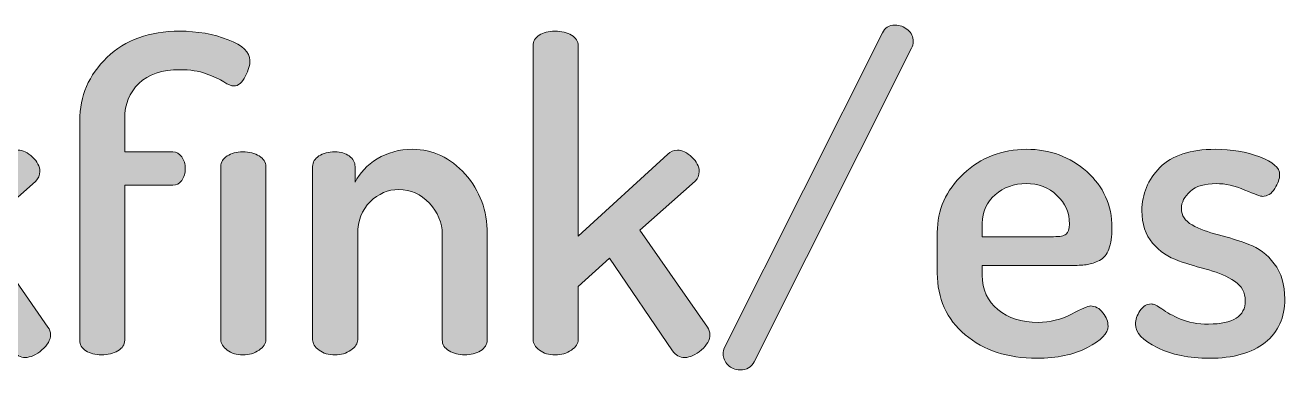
# Model space of a CAD drawing. Header units: inches. Extents: x 407.8 to 484.6, y -319.6 to -305.3.
# Drawn here: x 433.57 to 446, y -318.83 to -315.42 of the extents above; entities that cross this region are included whole.
import ezdxf

# ---------------------------------------------------------------- set-up
doc = ezdxf.new("R2010")
doc.units = ezdxf.units.IN
doc.header["$MEASUREMENT"] = 0
doc.layers.add('Layer 1', color=7, linetype='Continuous')

msp = doc.modelspace()

# ---------------------------------------------------------------- hatches: boundary and pattern name
at = {"layer": 'Layer 1', "true_color": 0xffffff}
h = msp.add_hatch(color=7, dxfattribs=at)
h.dxf.hatch_style = 2
edge = h.paths.add_edge_path()
edge.add_spline(control_points=[(440.46, -318.675), (440.46, -318.652), (440.465, -318.631), (440.473, -318.611), (440.473, -318.611), (442.031, -315.5), (442.031, -315.5), (442.054, -315.449), (442.096, -315.424), (442.158, -315.424), (442.203, -315.424), (442.244, -315.439), (442.281, -315.47), (442.317, -315.501), (442.336, -315.539), (442.336, -315.585), (442.336, -315.61), (442.33, -315.633), (442.319, -315.652), (442.319, -315.652), (440.765, -318.751), (440.765, -318.751), (440.74, -318.805), (440.693, -318.832), (440.625, -318.832), (440.578, -318.832), (440.538, -318.815), (440.507, -318.783), (440.476, -318.75), (440.46, -318.714), (440.46, -318.675)], knot_values=[0, 0, 0, 0, 1, 1, 1, 2, 2, 2, 3, 3, 3, 4, 4, 4, 5, 5, 5, 6, 6, 6, 7, 7, 7, 8, 8, 8, 9, 9, 9, 10, 10, 10, 10], degree=3, periodic=1)
h = msp.add_hatch(color=7, dxfattribs=at)
h.dxf.hatch_style = 2
edge = h.paths.add_edge_path()
edge.add_spline(control_points=[(432.079, -318.535), (432.079, -318.535), (432.079, -315.627), (432.079, -315.627), (432.079, -315.585), (432.099, -315.55), (432.138, -315.523), (432.178, -315.496), (432.23, -315.483), (432.295, -315.483), (432.359, -315.483), (432.414, -315.496), (432.458, -315.523), (432.501, -315.55), (432.523, -315.585), (432.523, -315.627), (432.523, -315.627), (432.523, -317.511), (432.523, -317.511), (432.523, -317.511), (433.408, -316.698), (433.408, -316.698), (433.433, -316.672), (433.464, -316.66), (433.501, -316.66), (433.549, -316.66), (433.597, -316.682), (433.645, -316.728), (433.693, -316.773), (433.717, -316.821), (433.717, -316.871), (433.717, -316.908), (433.704, -316.939), (433.679, -316.965), (433.679, -316.965), (433.133, -317.451), (433.133, -317.451), (433.133, -317.451), (433.797, -318.408), (433.797, -318.408), (433.814, -318.434), (433.823, -318.459), (433.823, -318.484), (433.823, -318.535), (433.795, -318.585), (433.738, -318.635), (433.682, -318.684), (433.627, -318.709), (433.573, -318.709), (433.525, -318.709), (433.486, -318.688), (433.455, -318.645), (433.455, -318.645), (432.832, -317.727), (432.832, -317.727), (432.832, -317.727), (432.523, -318.006), (432.523, -318.006), (432.523, -318.006), (432.523, -318.535), (432.523, -318.535), (432.523, -318.572), (432.501, -318.606), (432.456, -318.637), (432.41, -318.668), (432.357, -318.683), (432.295, -318.683), (432.233, -318.683), (432.181, -318.668), (432.14, -318.637), (432.099, -318.606), (432.079, -318.572), (432.079, -318.535)], knot_values=[0, 0, 0, 0, 1, 1, 1, 2, 2, 2, 3, 3, 3, 4, 4, 4, 5, 5, 5, 6, 6, 6, 7, 7, 7, 8, 8, 8, 9, 9, 9, 10, 10, 10, 11, 11, 11, 12, 12, 12, 13, 13, 13, 14, 14, 14, 15, 15, 15, 16, 16, 16, 17, 17, 17, 18, 18, 18, 19, 19, 19, 20, 20, 20, 21, 21, 21, 22, 22, 22, 23, 23, 23, 24, 24, 24, 24], degree=3, periodic=1)
h = msp.add_hatch(color=7, dxfattribs=at)
h.dxf.hatch_style = 2
edge = h.paths.add_edge_path()
edge.add_spline(control_points=[(434.111, -318.539), (434.111, -318.539), (434.111, -316.368), (434.111, -316.368), (434.111, -316.125), (434.2, -315.917), (434.38, -315.743), (434.559, -315.57), (434.798, -315.483), (435.097, -315.483), (435.272, -315.483), (435.431, -315.511), (435.575, -315.568), (435.719, -315.624), (435.791, -315.692), (435.791, -315.771), (435.791, -315.813), (435.776, -315.866), (435.745, -315.93), (435.714, -315.993), (435.676, -316.025), (435.63, -316.025), (435.608, -316.025), (435.575, -316.012), (435.533, -315.985), (435.491, -315.958), (435.433, -315.931), (435.359, -315.904), (435.286, -315.877), (435.2, -315.864), (435.101, -315.864), (434.923, -315.864), (434.788, -315.909), (434.695, -315.999), (434.602, -316.09), (434.555, -316.206), (434.555, -316.347), (434.555, -316.347), (434.555, -316.677), (434.555, -316.677), (434.555, -316.677), (435.029, -316.677), (435.029, -316.677), (435.066, -316.677), (435.096, -316.693), (435.118, -316.726), (435.141, -316.758), (435.152, -316.797), (435.152, -316.842), (435.152, -316.887), (435.141, -316.926), (435.118, -316.958), (435.096, -316.991), (435.066, -317.007), (435.029, -317.007), (435.029, -317.007), (434.555, -317.007), (434.555, -317.007), (434.555, -317.007), (434.555, -318.539), (434.555, -318.539), (434.555, -318.582), (434.532, -318.616), (434.488, -318.643), (434.442, -318.67), (434.389, -318.683), (434.327, -318.683), (434.264, -318.683), (434.213, -318.67), (434.172, -318.643), (434.131, -318.616), (434.111, -318.582), (434.111, -318.539)], knot_values=[0, 0, 0, 0, 1, 1, 1, 2, 2, 2, 3, 3, 3, 4, 4, 4, 5, 5, 5, 6, 6, 6, 7, 7, 7, 8, 8, 8, 9, 9, 9, 10, 10, 10, 11, 11, 11, 12, 12, 12, 13, 13, 13, 14, 14, 14, 15, 15, 15, 16, 16, 16, 17, 17, 17, 18, 18, 18, 19, 19, 19, 20, 20, 20, 21, 21, 21, 22, 22, 22, 23, 23, 23, 24, 24, 24, 24], degree=3, periodic=1)
edge = h.paths.add_edge_path()
edge.add_spline(control_points=[(435.503, -318.535), (435.503, -318.535), (435.503, -316.821), (435.503, -316.821), (435.503, -316.778), (435.524, -316.744), (435.565, -316.717), (435.606, -316.69), (435.657, -316.677), (435.719, -316.677), (435.784, -316.677), (435.839, -316.69), (435.882, -316.717), (435.926, -316.744), (435.948, -316.778), (435.948, -316.821), (435.948, -316.821), (435.948, -318.535), (435.948, -318.535), (435.948, -318.572), (435.925, -318.606), (435.88, -318.637), (435.835, -318.668), (435.781, -318.683), (435.719, -318.683), (435.66, -318.683), (435.609, -318.668), (435.567, -318.637), (435.525, -318.606), (435.503, -318.572), (435.503, -318.535)], knot_values=[0, 0, 0, 0, 1, 1, 1, 2, 2, 2, 3, 3, 3, 4, 4, 4, 5, 5, 5, 6, 6, 6, 7, 7, 7, 8, 8, 8, 9, 9, 9, 10, 10, 10, 10], degree=3, periodic=1)
h = msp.add_hatch(color=7, dxfattribs=at)
h.dxf.hatch_style = 2
edge = h.paths.add_edge_path()
edge.add_spline(control_points=[(438.585, -318.535), (438.585, -318.535), (438.585, -315.627), (438.585, -315.627), (438.585, -315.585), (438.605, -315.55), (438.644, -315.523), (438.684, -315.496), (438.736, -315.483), (438.801, -315.483), (438.866, -315.483), (438.92, -315.496), (438.964, -315.523), (439.008, -315.55), (439.03, -315.585), (439.03, -315.627), (439.03, -315.627), (439.03, -317.511), (439.03, -317.511), (439.03, -317.511), (439.914, -316.698), (439.914, -316.698), (439.94, -316.672), (439.971, -316.66), (440.008, -316.66), (440.055, -316.66), (440.104, -316.682), (440.151, -316.728), (440.199, -316.773), (440.223, -316.821), (440.223, -316.871), (440.223, -316.908), (440.211, -316.939), (440.185, -316.965), (440.185, -316.965), (439.639, -317.451), (439.639, -317.451), (439.639, -317.451), (440.304, -318.408), (440.304, -318.408), (440.321, -318.434), (440.329, -318.459), (440.329, -318.484), (440.329, -318.535), (440.301, -318.585), (440.245, -318.635), (440.188, -318.684), (440.133, -318.709), (440.08, -318.709), (440.032, -318.709), (439.992, -318.688), (439.961, -318.645), (439.961, -318.645), (439.339, -317.727), (439.339, -317.727), (439.339, -317.727), (439.03, -318.006), (439.03, -318.006), (439.03, -318.006), (439.03, -318.535), (439.03, -318.535), (439.03, -318.572), (439.007, -318.606), (438.962, -318.637), (438.917, -318.668), (438.863, -318.683), (438.801, -318.683), (438.739, -318.683), (438.687, -318.668), (438.647, -318.637), (438.606, -318.606), (438.585, -318.572), (438.585, -318.535)], knot_values=[0, 0, 0, 0, 1, 1, 1, 2, 2, 2, 3, 3, 3, 4, 4, 4, 5, 5, 5, 6, 6, 6, 7, 7, 7, 8, 8, 8, 9, 9, 9, 10, 10, 10, 11, 11, 11, 12, 12, 12, 13, 13, 13, 14, 14, 14, 15, 15, 15, 16, 16, 16, 17, 17, 17, 18, 18, 18, 19, 19, 19, 20, 20, 20, 21, 21, 21, 22, 22, 22, 23, 23, 23, 24, 24, 24, 24], degree=3, periodic=1)
h = msp.add_hatch(color=7, dxfattribs=at)
h.dxf.hatch_style = 2
edge = h.paths.add_edge_path()
edge.add_spline(control_points=[(436.409, -318.535), (436.409, -318.535), (436.409, -316.821), (436.409, -316.821), (436.409, -316.778), (436.43, -316.744), (436.471, -316.717), (436.512, -316.69), (436.565, -316.677), (436.63, -316.677), (436.686, -316.677), (436.733, -316.69), (436.771, -316.717), (436.809, -316.745), (436.828, -316.78), (436.828, -316.822), (436.828, -316.822), (436.828, -316.977), (436.828, -316.977), (436.874, -316.885), (436.946, -316.808), (437.046, -316.746), (437.147, -316.683), (437.263, -316.651), (437.396, -316.651), (437.596, -316.651), (437.769, -316.733), (437.914, -316.897), (438.06, -317.061), (438.132, -317.257), (438.132, -317.485), (438.132, -317.485), (438.132, -318.535), (438.132, -318.535), (438.132, -318.58), (438.11, -318.616), (438.067, -318.643), (438.023, -318.67), (437.97, -318.683), (437.908, -318.683), (437.851, -318.683), (437.801, -318.67), (437.756, -318.643), (437.71, -318.617), (437.688, -318.581), (437.688, -318.536), (437.688, -318.536), (437.688, -317.488), (437.688, -317.488), (437.688, -317.376), (437.645, -317.275), (437.561, -317.184), (437.476, -317.094), (437.376, -317.049), (437.26, -317.049), (437.153, -317.049), (437.058, -317.09), (436.977, -317.17), (436.895, -317.25), (436.854, -317.356), (436.854, -317.488), (436.854, -317.488), (436.854, -318.536), (436.854, -318.536), (436.854, -318.572), (436.831, -318.606), (436.786, -318.637), (436.741, -318.668), (436.689, -318.683), (436.63, -318.683), (436.567, -318.683), (436.515, -318.668), (436.473, -318.637), (436.431, -318.606), (436.409, -318.572), (436.409, -318.535)], knot_values=[0, 0, 0, 0, 1, 1, 1, 2, 2, 2, 3, 3, 3, 4, 4, 4, 5, 5, 5, 6, 6, 6, 7, 7, 7, 8, 8, 8, 9, 9, 9, 10, 10, 10, 11, 11, 11, 12, 12, 12, 13, 13, 13, 14, 14, 14, 15, 15, 15, 16, 16, 16, 17, 17, 17, 18, 18, 18, 19, 19, 19, 20, 20, 20, 21, 21, 21, 22, 22, 22, 23, 23, 23, 24, 24, 24, 25, 25, 25, 25], degree=3, periodic=1)
h = msp.add_hatch(color=7, dxfattribs=at)
h.dxf.hatch_style = 2
edge = h.paths.add_edge_path()
edge.add_spline(control_points=[(442.573, -317.875), (442.573, -317.875), (442.573, -317.473), (442.573, -317.473), (442.573, -317.25), (442.659, -317.057), (442.831, -316.895), (443.003, -316.733), (443.211, -316.651), (443.453, -316.651), (443.685, -316.651), (443.883, -316.725), (444.048, -316.872), (444.213, -317.019), (444.296, -317.204), (444.296, -317.427), (444.296, -317.514), (444.286, -317.584), (444.266, -317.637), (444.246, -317.69), (444.215, -317.727), (444.173, -317.749), (444.131, -317.771), (444.091, -317.784), (444.055, -317.79), (444.018, -317.796), (443.97, -317.799), (443.911, -317.799), (443.911, -317.799), (443.017, -317.799), (443.017, -317.799), (443.017, -317.799), (443.017, -317.897), (443.017, -317.897), (443.017, -318.039), (443.068, -318.152), (443.17, -318.236), (443.271, -318.32), (443.404, -318.362), (443.568, -318.362), (443.683, -318.362), (443.793, -318.335), (443.896, -318.281), (443.999, -318.227), (444.062, -318.2), (444.084, -318.2), (444.132, -318.2), (444.173, -318.222), (444.207, -318.268), (444.241, -318.313), (444.258, -318.357), (444.258, -318.399), (444.258, -318.469), (444.19, -318.539), (444.055, -318.611), (443.919, -318.682), (443.753, -318.717), (443.555, -318.717), (443.267, -318.717), (443.032, -318.64), (442.848, -318.484), (442.665, -318.329), (442.573, -318.126), (442.573, -317.875)], knot_values=[0, 0, 0, 0, 1, 1, 1, 2, 2, 2, 3, 3, 3, 4, 4, 4, 5, 5, 5, 6, 6, 6, 7, 7, 7, 8, 8, 8, 9, 9, 9, 10, 10, 10, 11, 11, 11, 12, 12, 12, 13, 13, 13, 14, 14, 14, 15, 15, 15, 16, 16, 16, 17, 17, 17, 18, 18, 18, 19, 19, 19, 20, 20, 20, 21, 21, 21, 21], degree=3, periodic=1)
edge = h.paths.add_edge_path()
edge.add_spline(control_points=[(443.017, -317.515), (443.017, -317.515), (443.72, -317.515), (443.72, -317.515), (443.782, -317.515), (443.824, -317.507), (443.845, -317.49), (443.866, -317.473), (443.877, -317.44), (443.877, -317.39), (443.877, -317.279), (443.836, -317.185), (443.754, -317.107), (443.672, -317.029), (443.571, -316.99), (443.449, -316.99), (443.331, -316.99), (443.229, -317.027), (443.144, -317.1), (443.06, -317.174), (443.017, -317.268), (443.017, -317.382), (443.017, -317.382), (443.017, -317.515), (443.017, -317.515)], knot_values=[0, 0, 0, 0, 1, 1, 1, 2, 2, 2, 3, 3, 3, 4, 4, 4, 5, 5, 5, 6, 6, 6, 7, 7, 7, 8, 8, 8, 8], degree=3, periodic=1)
h = msp.add_hatch(color=7, dxfattribs=at)
h.dxf.hatch_style = 2
edge = h.paths.add_edge_path()
edge.add_spline(control_points=[(444.529, -318.379), (444.529, -318.336), (444.544, -318.293), (444.573, -318.247), (444.603, -318.202), (444.64, -318.18), (444.682, -318.18), (444.708, -318.18), (444.743, -318.196), (444.789, -318.229), (444.835, -318.263), (444.895, -318.296), (444.972, -318.329), (445.049, -318.362), (445.142, -318.379), (445.25, -318.379), (445.491, -318.379), (445.612, -318.302), (445.612, -318.149), (445.612, -318.066), (445.577, -318.002), (445.506, -317.955), (445.436, -317.908), (445.351, -317.871), (445.251, -317.844), (445.15, -317.817), (445.051, -317.787), (444.952, -317.753), (444.853, -317.718), (444.769, -317.66), (444.698, -317.578), (444.627, -317.496), (444.592, -317.389), (444.592, -317.258), (444.592, -317.093), (444.651, -316.95), (444.77, -316.831), (444.888, -316.711), (445.071, -316.651), (445.316, -316.651), (445.477, -316.651), (445.623, -316.676), (445.754, -316.726), (445.885, -316.775), (445.951, -316.833), (445.951, -316.901), (445.951, -316.941), (445.935, -316.987), (445.902, -317.039), (445.87, -317.091), (445.83, -317.117), (445.782, -317.117), (445.765, -317.117), (445.707, -317.096), (445.608, -317.054), (445.509, -317.011), (445.415, -316.99), (445.325, -316.99), (445.212, -316.99), (445.126, -317.016), (445.068, -317.067), (445.011, -317.118), (444.982, -317.175), (444.982, -317.237), (444.982, -317.305), (445.017, -317.359), (445.087, -317.399), (445.158, -317.439), (445.244, -317.471), (445.346, -317.497), (445.447, -317.522), (445.547, -317.554), (445.646, -317.591), (445.744, -317.627), (445.828, -317.691), (445.898, -317.782), (445.967, -317.873), (446.002, -317.99), (446.002, -318.131), (446.002, -318.314), (445.937, -318.457), (445.807, -318.561), (445.677, -318.665), (445.494, -318.717), (445.257, -318.717), (445.056, -318.717), (444.885, -318.682), (444.742, -318.611), (444.6, -318.541), (444.529, -318.463), (444.529, -318.379)], knot_values=[0, 0, 0, 0, 1, 1, 1, 2, 2, 2, 3, 3, 3, 4, 4, 4, 5, 5, 5, 6, 6, 6, 7, 7, 7, 8, 8, 8, 9, 9, 9, 10, 10, 10, 11, 11, 11, 12, 12, 12, 13, 13, 13, 14, 14, 14, 15, 15, 15, 16, 16, 16, 17, 17, 17, 18, 18, 18, 19, 19, 19, 20, 20, 20, 21, 21, 21, 22, 22, 22, 23, 23, 23, 24, 24, 24, 25, 25, 25, 26, 26, 26, 27, 27, 27, 28, 28, 28, 29, 29, 29, 30, 30, 30, 30], degree=3, periodic=1)

# ---------------------------------------------------------------- linework, layer by layer
at = {"layer": 'Layer 1', "lineweight": 0}
for points, knots in [([(440.46, -318.675), (440.46, -318.652), (440.465, -318.631), (440.473, -318.611), (440.473, -318.611), (442.031, -315.5), (442.031, -315.5), (442.054, -315.449), (442.096, -315.424), (442.158, -315.424), (442.203, -315.424), (442.244, -315.439), (442.281, -315.47), (442.317, -315.501), (442.336, -315.539), (442.336, -315.585), (442.336, -315.61), (442.33, -315.633), (442.319, -315.652), (442.319, -315.652), (440.765, -318.751), (440.765, -318.751), (440.74, -318.805), (440.693, -318.832), (440.625, -318.832), (440.578, -318.832), (440.538, -318.815), (440.507, -318.783), (440.476, -318.75), (440.46, -318.714), (440.46, -318.675)], [0, 0, 0, 0, 1, 1, 1, 2, 2, 2, 3, 3, 3, 4, 4, 4, 5, 5, 5, 6, 6, 6, 7, 7, 7, 8, 8, 8, 9, 9, 9, 10, 10, 10, 10]), ([(432.079, -318.535), (432.079, -318.535), (432.079, -315.627), (432.079, -315.627), (432.079, -315.585), (432.099, -315.55), (432.138, -315.523), (432.178, -315.496), (432.23, -315.483), (432.295, -315.483), (432.359, -315.483), (432.414, -315.496), (432.458, -315.523), (432.501, -315.55), (432.523, -315.585), (432.523, -315.627), (432.523, -315.627), (432.523, -317.511), (432.523, -317.511), (432.523, -317.511), (433.408, -316.698), (433.408, -316.698), (433.433, -316.672), (433.464, -316.66), (433.501, -316.66), (433.549, -316.66), (433.597, -316.682), (433.645, -316.728), (433.693, -316.773), (433.717, -316.821), (433.717, -316.871), (433.717, -316.908), (433.704, -316.939), (433.679, -316.965), (433.679, -316.965), (433.133, -317.451), (433.133, -317.451), (433.133, -317.451), (433.797, -318.408), (433.797, -318.408), (433.814, -318.434), (433.823, -318.459), (433.823, -318.484), (433.823, -318.535), (433.795, -318.585), (433.738, -318.635), (433.682, -318.684), (433.627, -318.709), (433.573, -318.709), (433.525, -318.709), (433.486, -318.688), (433.455, -318.645), (433.455, -318.645), (432.832, -317.727), (432.832, -317.727), (432.832, -317.727), (432.523, -318.006), (432.523, -318.006), (432.523, -318.006), (432.523, -318.535), (432.523, -318.535), (432.523, -318.572), (432.501, -318.606), (432.456, -318.637), (432.41, -318.668), (432.357, -318.683), (432.295, -318.683), (432.233, -318.683), (432.181, -318.668), (432.14, -318.637), (432.099, -318.606), (432.079, -318.572), (432.079, -318.535)], [0, 0, 0, 0, 1, 1, 1, 2, 2, 2, 3, 3, 3, 4, 4, 4, 5, 5, 5, 6, 6, 6, 7, 7, 7, 8, 8, 8, 9, 9, 9, 10, 10, 10, 11, 11, 11, 12, 12, 12, 13, 13, 13, 14, 14, 14, 15, 15, 15, 16, 16, 16, 17, 17, 17, 18, 18, 18, 19, 19, 19, 20, 20, 20, 21, 21, 21, 22, 22, 22, 23, 23, 23, 24, 24, 24, 24]), ([(434.111, -318.539), (434.111, -318.539), (434.111, -316.368), (434.111, -316.368), (434.111, -316.125), (434.2, -315.917), (434.38, -315.743), (434.559, -315.57), (434.798, -315.483), (435.097, -315.483), (435.272, -315.483), (435.431, -315.511), (435.575, -315.568), (435.719, -315.624), (435.791, -315.692), (435.791, -315.771), (435.791, -315.813), (435.776, -315.866), (435.745, -315.93), (435.714, -315.993), (435.676, -316.025), (435.63, -316.025), (435.608, -316.025), (435.575, -316.012), (435.533, -315.985), (435.491, -315.958), (435.433, -315.931), (435.359, -315.904), (435.286, -315.877), (435.2, -315.864), (435.101, -315.864), (434.923, -315.864), (434.788, -315.909), (434.695, -315.999), (434.602, -316.09), (434.555, -316.206), (434.555, -316.347), (434.555, -316.347), (434.555, -316.677), (434.555, -316.677), (434.555, -316.677), (435.029, -316.677), (435.029, -316.677), (435.066, -316.677), (435.096, -316.693), (435.118, -316.726), (435.141, -316.758), (435.152, -316.797), (435.152, -316.842), (435.152, -316.887), (435.141, -316.926), (435.118, -316.958), (435.096, -316.991), (435.066, -317.007), (435.029, -317.007), (435.029, -317.007), (434.555, -317.007), (434.555, -317.007), (434.555, -317.007), (434.555, -318.539), (434.555, -318.539), (434.555, -318.582), (434.532, -318.616), (434.488, -318.643), (434.442, -318.67), (434.389, -318.683), (434.327, -318.683), (434.264, -318.683), (434.213, -318.67), (434.172, -318.643), (434.131, -318.616), (434.111, -318.582), (434.111, -318.539)], [0, 0, 0, 0, 1, 1, 1, 2, 2, 2, 3, 3, 3, 4, 4, 4, 5, 5, 5, 6, 6, 6, 7, 7, 7, 8, 8, 8, 9, 9, 9, 10, 10, 10, 11, 11, 11, 12, 12, 12, 13, 13, 13, 14, 14, 14, 15, 15, 15, 16, 16, 16, 17, 17, 17, 18, 18, 18, 19, 19, 19, 20, 20, 20, 21, 21, 21, 22, 22, 22, 23, 23, 23, 24, 24, 24, 24]), ([(438.585, -318.535), (438.585, -318.535), (438.585, -315.627), (438.585, -315.627), (438.585, -315.585), (438.605, -315.55), (438.644, -315.523), (438.684, -315.496), (438.736, -315.483), (438.801, -315.483), (438.866, -315.483), (438.92, -315.496), (438.964, -315.523), (439.008, -315.55), (439.03, -315.585), (439.03, -315.627), (439.03, -315.627), (439.03, -317.511), (439.03, -317.511), (439.03, -317.511), (439.914, -316.698), (439.914, -316.698), (439.94, -316.672), (439.971, -316.66), (440.008, -316.66), (440.055, -316.66), (440.104, -316.682), (440.151, -316.728), (440.199, -316.773), (440.223, -316.821), (440.223, -316.871), (440.223, -316.908), (440.211, -316.939), (440.185, -316.965), (440.185, -316.965), (439.639, -317.451), (439.639, -317.451), (439.639, -317.451), (440.304, -318.408), (440.304, -318.408), (440.321, -318.434), (440.329, -318.459), (440.329, -318.484), (440.329, -318.535), (440.301, -318.585), (440.245, -318.635), (440.188, -318.684), (440.133, -318.709), (440.08, -318.709), (440.032, -318.709), (439.992, -318.688), (439.961, -318.645), (439.961, -318.645), (439.339, -317.727), (439.339, -317.727), (439.339, -317.727), (439.03, -318.006), (439.03, -318.006), (439.03, -318.006), (439.03, -318.535), (439.03, -318.535), (439.03, -318.572), (439.007, -318.606), (438.962, -318.637), (438.917, -318.668), (438.863, -318.683), (438.801, -318.683), (438.739, -318.683), (438.687, -318.668), (438.647, -318.637), (438.606, -318.606), (438.585, -318.572), (438.585, -318.535)], [0, 0, 0, 0, 1, 1, 1, 2, 2, 2, 3, 3, 3, 4, 4, 4, 5, 5, 5, 6, 6, 6, 7, 7, 7, 8, 8, 8, 9, 9, 9, 10, 10, 10, 11, 11, 11, 12, 12, 12, 13, 13, 13, 14, 14, 14, 15, 15, 15, 16, 16, 16, 17, 17, 17, 18, 18, 18, 19, 19, 19, 20, 20, 20, 21, 21, 21, 22, 22, 22, 23, 23, 23, 24, 24, 24, 24]), ([(435.503, -318.535), (435.503, -318.535), (435.503, -316.821), (435.503, -316.821), (435.503, -316.778), (435.524, -316.744), (435.565, -316.717), (435.606, -316.69), (435.657, -316.677), (435.719, -316.677), (435.784, -316.677), (435.839, -316.69), (435.882, -316.717), (435.926, -316.744), (435.948, -316.778), (435.948, -316.821), (435.948, -316.821), (435.948, -318.535), (435.948, -318.535), (435.948, -318.572), (435.925, -318.606), (435.88, -318.637), (435.835, -318.668), (435.781, -318.683), (435.719, -318.683), (435.66, -318.683), (435.609, -318.668), (435.567, -318.637), (435.525, -318.606), (435.503, -318.572), (435.503, -318.535)], [0, 0, 0, 0, 1, 1, 1, 2, 2, 2, 3, 3, 3, 4, 4, 4, 5, 5, 5, 6, 6, 6, 7, 7, 7, 8, 8, 8, 9, 9, 9, 10, 10, 10, 10]), ([(436.409, -318.535), (436.409, -318.535), (436.409, -316.821), (436.409, -316.821), (436.409, -316.778), (436.43, -316.744), (436.471, -316.717), (436.512, -316.69), (436.565, -316.677), (436.63, -316.677), (436.686, -316.677), (436.733, -316.69), (436.771, -316.717), (436.809, -316.745), (436.828, -316.78), (436.828, -316.822), (436.828, -316.822), (436.828, -316.977), (436.828, -316.977), (436.874, -316.885), (436.946, -316.808), (437.046, -316.746), (437.147, -316.683), (437.263, -316.651), (437.396, -316.651), (437.596, -316.651), (437.769, -316.733), (437.914, -316.897), (438.06, -317.061), (438.132, -317.257), (438.132, -317.485), (438.132, -317.485), (438.132, -318.535), (438.132, -318.535), (438.132, -318.58), (438.11, -318.616), (438.067, -318.643), (438.023, -318.67), (437.97, -318.683), (437.908, -318.683), (437.851, -318.683), (437.801, -318.67), (437.756, -318.643), (437.71, -318.617), (437.688, -318.581), (437.688, -318.536), (437.688, -318.536), (437.688, -317.488), (437.688, -317.488), (437.688, -317.376), (437.645, -317.275), (437.561, -317.184), (437.476, -317.094), (437.376, -317.049), (437.26, -317.049), (437.153, -317.049), (437.058, -317.09), (436.977, -317.17), (436.895, -317.25), (436.854, -317.356), (436.854, -317.488), (436.854, -317.488), (436.854, -318.536), (436.854, -318.536), (436.854, -318.572), (436.831, -318.606), (436.786, -318.637), (436.741, -318.668), (436.689, -318.683), (436.63, -318.683), (436.567, -318.683), (436.515, -318.668), (436.473, -318.637), (436.431, -318.606), (436.409, -318.572), (436.409, -318.535)], [0, 0, 0, 0, 1, 1, 1, 2, 2, 2, 3, 3, 3, 4, 4, 4, 5, 5, 5, 6, 6, 6, 7, 7, 7, 8, 8, 8, 9, 9, 9, 10, 10, 10, 11, 11, 11, 12, 12, 12, 13, 13, 13, 14, 14, 14, 15, 15, 15, 16, 16, 16, 17, 17, 17, 18, 18, 18, 19, 19, 19, 20, 20, 20, 21, 21, 21, 22, 22, 22, 23, 23, 23, 24, 24, 24, 25, 25, 25, 25]), ([(442.573, -317.875), (442.573, -317.875), (442.573, -317.473), (442.573, -317.473), (442.573, -317.25), (442.659, -317.057), (442.831, -316.895), (443.003, -316.733), (443.211, -316.651), (443.453, -316.651), (443.685, -316.651), (443.883, -316.725), (444.048, -316.872), (444.213, -317.019), (444.296, -317.204), (444.296, -317.427), (444.296, -317.514), (444.286, -317.584), (444.266, -317.637), (444.246, -317.69), (444.215, -317.727), (444.173, -317.749), (444.131, -317.771), (444.091, -317.784), (444.055, -317.79), (444.018, -317.796), (443.97, -317.799), (443.911, -317.799), (443.911, -317.799), (443.017, -317.799), (443.017, -317.799), (443.017, -317.799), (443.017, -317.897), (443.017, -317.897), (443.017, -318.039), (443.068, -318.152), (443.17, -318.236), (443.271, -318.32), (443.404, -318.362), (443.568, -318.362), (443.683, -318.362), (443.793, -318.335), (443.896, -318.281), (443.999, -318.227), (444.062, -318.2), (444.084, -318.2), (444.132, -318.2), (444.173, -318.222), (444.207, -318.268), (444.241, -318.313), (444.258, -318.357), (444.258, -318.399), (444.258, -318.469), (444.19, -318.539), (444.055, -318.611), (443.919, -318.682), (443.753, -318.717), (443.555, -318.717), (443.267, -318.717), (443.032, -318.64), (442.848, -318.484), (442.665, -318.329), (442.573, -318.126), (442.573, -317.875)], [0, 0, 0, 0, 1, 1, 1, 2, 2, 2, 3, 3, 3, 4, 4, 4, 5, 5, 5, 6, 6, 6, 7, 7, 7, 8, 8, 8, 9, 9, 9, 10, 10, 10, 11, 11, 11, 12, 12, 12, 13, 13, 13, 14, 14, 14, 15, 15, 15, 16, 16, 16, 17, 17, 17, 18, 18, 18, 19, 19, 19, 20, 20, 20, 21, 21, 21, 21]), ([(444.529, -318.379), (444.529, -318.336), (444.544, -318.293), (444.573, -318.247), (444.603, -318.202), (444.64, -318.18), (444.682, -318.18), (444.708, -318.18), (444.743, -318.196), (444.789, -318.229), (444.835, -318.263), (444.895, -318.296), (444.972, -318.329), (445.049, -318.362), (445.142, -318.379), (445.25, -318.379), (445.491, -318.379), (445.612, -318.302), (445.612, -318.149), (445.612, -318.066), (445.577, -318.002), (445.506, -317.955), (445.436, -317.908), (445.351, -317.871), (445.251, -317.844), (445.15, -317.817), (445.051, -317.787), (444.952, -317.753), (444.853, -317.718), (444.769, -317.66), (444.698, -317.578), (444.627, -317.496), (444.592, -317.389), (444.592, -317.258), (444.592, -317.093), (444.651, -316.95), (444.77, -316.831), (444.888, -316.711), (445.071, -316.651), (445.316, -316.651), (445.477, -316.651), (445.623, -316.676), (445.754, -316.726), (445.885, -316.775), (445.951, -316.833), (445.951, -316.901), (445.951, -316.941), (445.935, -316.987), (445.902, -317.039), (445.87, -317.091), (445.83, -317.117), (445.782, -317.117), (445.765, -317.117), (445.707, -317.096), (445.608, -317.054), (445.509, -317.011), (445.415, -316.99), (445.325, -316.99), (445.212, -316.99), (445.126, -317.016), (445.068, -317.067), (445.011, -317.118), (444.982, -317.175), (444.982, -317.237), (444.982, -317.305), (445.017, -317.359), (445.087, -317.399), (445.158, -317.439), (445.244, -317.471), (445.346, -317.497), (445.447, -317.522), (445.547, -317.554), (445.646, -317.591), (445.744, -317.627), (445.828, -317.691), (445.898, -317.782), (445.967, -317.873), (446.002, -317.99), (446.002, -318.131), (446.002, -318.314), (445.937, -318.457), (445.807, -318.561), (445.677, -318.665), (445.494, -318.717), (445.257, -318.717), (445.056, -318.717), (444.885, -318.682), (444.742, -318.611), (444.6, -318.541), (444.529, -318.463), (444.529, -318.379)], [0, 0, 0, 0, 1, 1, 1, 2, 2, 2, 3, 3, 3, 4, 4, 4, 5, 5, 5, 6, 6, 6, 7, 7, 7, 8, 8, 8, 9, 9, 9, 10, 10, 10, 11, 11, 11, 12, 12, 12, 13, 13, 13, 14, 14, 14, 15, 15, 15, 16, 16, 16, 17, 17, 17, 18, 18, 18, 19, 19, 19, 20, 20, 20, 21, 21, 21, 22, 22, 22, 23, 23, 23, 24, 24, 24, 25, 25, 25, 26, 26, 26, 27, 27, 27, 28, 28, 28, 29, 29, 29, 30, 30, 30, 30]), ([(443.017, -317.515), (443.017, -317.515), (443.72, -317.515), (443.72, -317.515), (443.782, -317.515), (443.824, -317.507), (443.845, -317.49), (443.866, -317.473), (443.877, -317.44), (443.877, -317.39), (443.877, -317.279), (443.836, -317.185), (443.754, -317.107), (443.672, -317.029), (443.571, -316.99), (443.449, -316.99), (443.331, -316.99), (443.229, -317.027), (443.144, -317.1), (443.06, -317.174), (443.017, -317.268), (443.017, -317.382), (443.017, -317.382), (443.017, -317.515), (443.017, -317.515)], [0, 0, 0, 0, 1, 1, 1, 2, 2, 2, 3, 3, 3, 4, 4, 4, 5, 5, 5, 6, 6, 6, 7, 7, 7, 8, 8, 8, 8])]:
    msp.add_open_spline(points, degree=3, knots=knots, dxfattribs=at)

doc.saveas('drawing.dxf')
